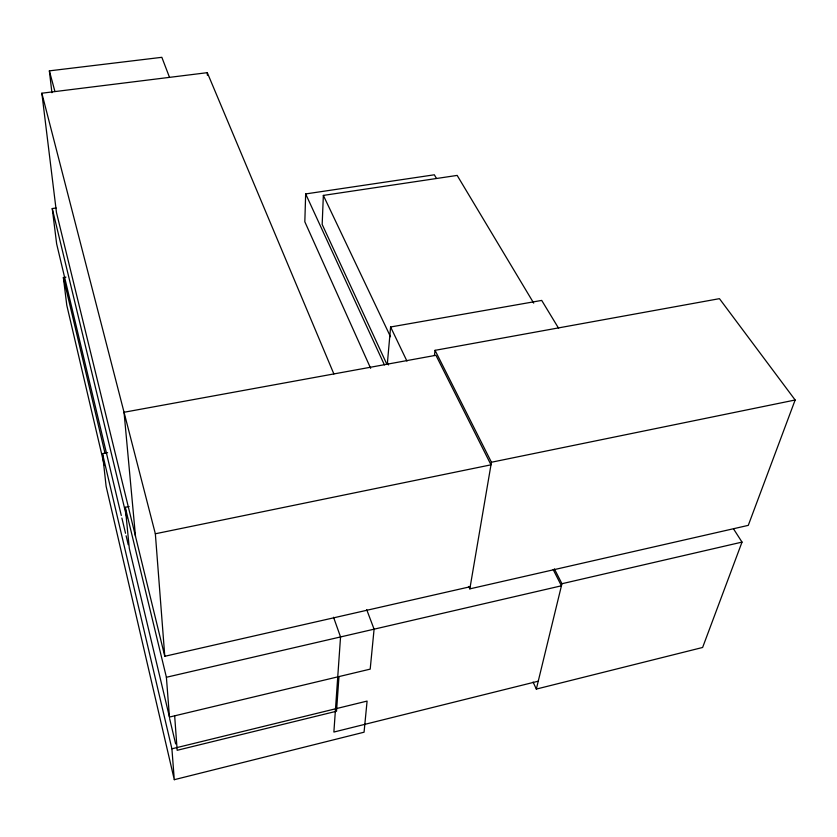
<?xml version="1.0" encoding="UTF-8"?>
<svg xmlns="http://www.w3.org/2000/svg" width="837" height="837" viewBox="0 0 837 837"><rect width="100%" height="100%" fill="white"/><g stroke="black" fill="none" stroke-linecap="round" stroke-linejoin="round"><path stroke-width="1.26" d="M436.307 178.197L434.34 174.797L305.662 193.933L304.825 221.784L370.655 368.322M533.703 303.12L457.159 175.414L323.354 195.408L322.172 224.442L386.935 364.43M338.975 676.589L336.516 711.241L177.162 750.297L174.661 715.823M558.614 328.282L541.706 300.42L390.607 326.985L387.447 362.567L388.546 364.932M434.434 355.526L435.052 350.337L719.454 298.663L795.15 400.002L748.278 525.364L469.829 588.871L468.762 586.507M469.829 588.871L491.434 462.244L435.052 350.337M733.536 528.9L742.021 542.104L702.62 647.472L536.329 689.081L561.941 583.724L554.366 568.857M174.284 779.686L364.064 732.197L367.087 701.082L171.909 748.812L174.284 779.686L106.111 486.266L102.501 453.612L107.607 452.639M538.243 681.203L333.879 732.051L340.544 636.947L333.544 617.256M129.118 506.531L125.278 507.295L129.296 548.371L169.461 717.068L370.195 669.129L374.087 629.173L366.711 609.692M561.941 583.724L742.021 542.104M169.461 717.068L166.396 677.269L561.439 585.795L553.184 569.578M333.869 373.93L207.294 72.673L41.85 93.21L56.466 212.514L164.784 656.292L470.195 586.737M491.434 462.244L795.15 400.002M164.784 656.292L155.347 533.776L490.995 464.828L435.941 355.286L124.043 412.264L135.5 536.329M104.217 464.901L66.782 305.243L63.371 277.539L65.935 277.131M121.292 515.498L56.654 243.902L52.25 208.549L56.121 207.994M51.915 92.708L49.362 70.863L161.844 57.314L169.472 77.255M390.607 326.985L406.939 361.092M323.354 195.408L390.502 336.736M533.075 682.04L536.329 689.081M305.662 193.933L384.413 364.901M49.362 70.863L54.928 91.474M41.85 93.21L155.347 533.776M125.278 507.295L166.396 677.269M52.25 208.549L126.921 517.988M121.888 518.04L125.519 533.274M126.115 535.806L128.228 544.688M169.608 718.564L175.644 743.947M63.371 277.539L105.043 453.403M102.501 453.612L171.909 748.812M207.294 72.673L207.367 75.246"/></g></svg>
